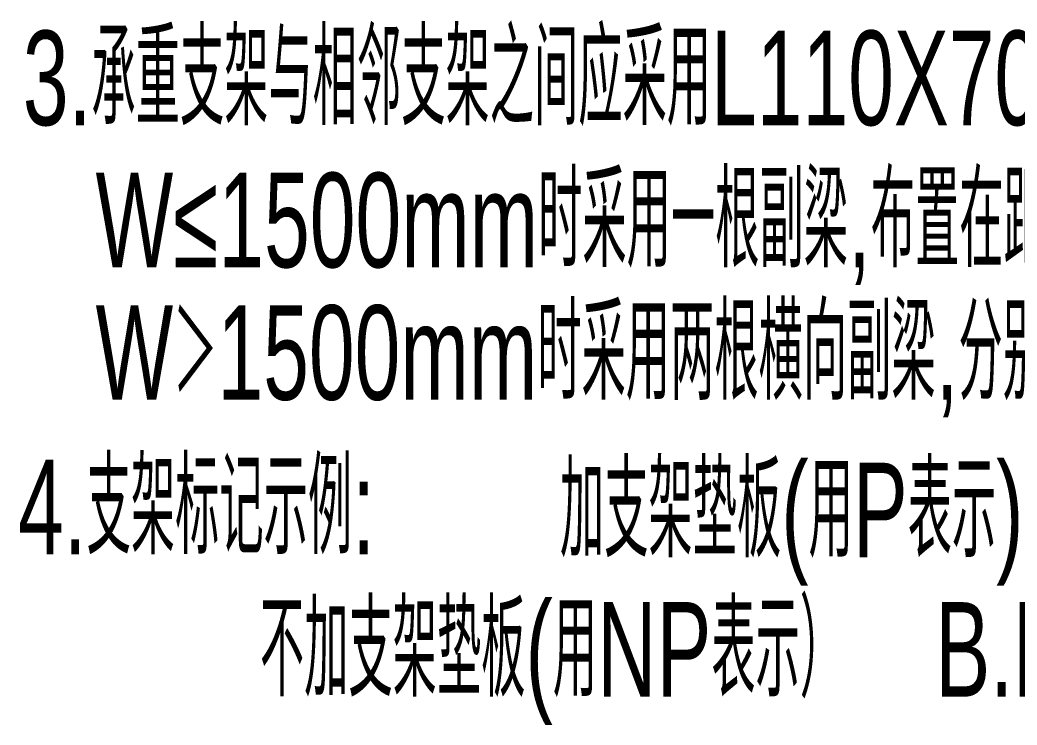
# Model space of a CAD drawing. Extents: x 148 to 221443, y -36682 to 6758.
# Drawn here: x 218468 to 219522, y -20818 to -20072 of the extents above; entities that cross this region are included whole.
import ezdxf

# ---------------------------------------------------------------- set-up
doc = ezdxf.new("R2010")
doc.units = 0
doc.header["$LTSCALE"] = 10
doc.header["$MEASUREMENT"] = 0
doc.layers.add('2', color=4, linetype='Continuous')
doc.styles.add('HZ', font='ROMS.SHX', dxfattribs={"width": 0.75, "bigfont": 'GBCBIG.SHX'})

msp = doc.modelspace()

# ---------------------------------------------------------------- texts
at = {"layer": '2', "color": 3, "linetype": 'Continuous', "style": 'HZ', "width": 0.65}
for s, p in [('3.承重支架与相邻支架之间应采用L110X70X6的横向副梁:', (218470.9379, -20182.9631)), ('W≤1500mm时采用一根副梁,布置在距外圈梁大约500mm处。', (218547.8584, -20333.2867)), ('W＞1500mm时采用两根横向副梁,分别布置在距内外圈梁大约500mm处。', (218547.8584, -20473.4217)), ('4.支架标记示例:', (218465.8386, -20636.745)), ('加支架垫板(用P表示)      B.K.T    EExx-P     xx%%D', (219038.8057, -20640.0385)), ('              不加支架垫板(用NP表示）    B.K.T    EExx-NP    xx%%d', (218383.4836, -20787.4359))]:
    msp.add_text(s, height=100, dxfattribs=at).set_placement(p)

doc.saveas('drawing.dxf')
